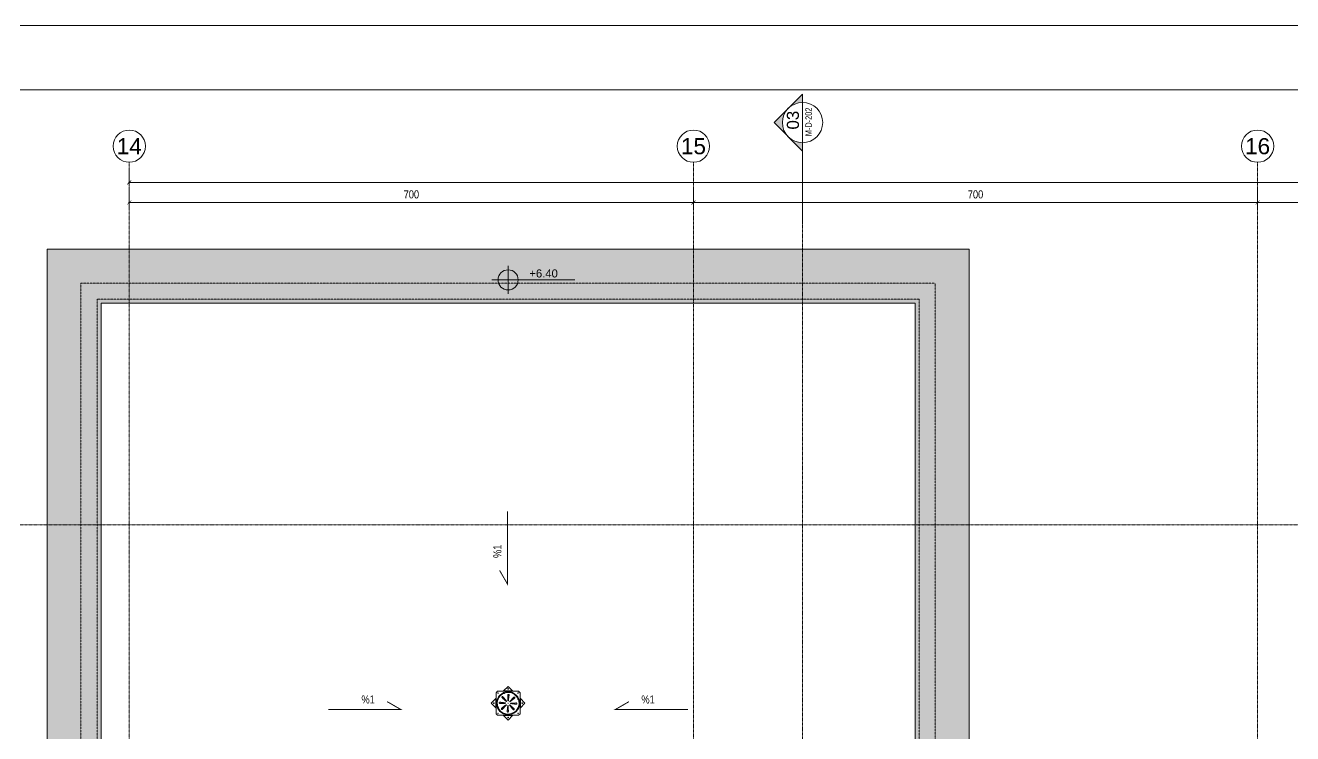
# Model space of a CAD drawing. Extents: x -1439 to 23780, y -1362 to 4476.
# Drawn here: x 18929 to 20501, y 3326 to 4205 of the extents above; entities that cross this region are included whole.
import ezdxf
from ezdxf.enums import TextEntityAlignment as Align

# ---------------------------------------------------------------- set-up
doc = ezdxf.new("R2010")
doc.units = 0
doc.header["$MEASUREMENT"] = 0
for name, pattern in [('Audi$0$DASHDOT2', [0.5, 0.25, -0.125, 0, -0.125]), ('Audi$0$DOT2', [0.125, 0, -0.125]), ('Audi$0$HIDDEN', [0.375, 0.25, -0.125])]:
    doc.linetypes.add(name, pattern=pattern)
doc.layers.get('0').update_dxf_attribs({"color": 9, "lineweight": 9})
doc.layers.get('Defpoints').update_dxf_attribs({"color": 9, "lineweight": 9})
for name, color, linetype, lineweight in [('Audi$0$06D', 8, 'Continuous', 9), ('Audi$0$20', 8, 'Audi$0$DOT2', 9), ('Audi$0$21', 8, 'Continuous', 9), ('Audi$0$24', 8, 'Audi$0$DASHDOT2', 9), ('Audi$0$25', 8, 'Continuous', 9)]:
    doc.layers.add(name, color=color, linetype=linetype, lineweight=lineweight)
doc.layers.add('Audi$0$40A', color=8, linetype='Continuous', lineweight=9, plot=False)
doc.styles.add('Audi$0$Arial', font='arial.ttf', dxfattribs={"height": 2.5})
doc.styles.add('Audi$0$MuuM_TEXT-ITALIC', font='ARIALNI.TTF')
doc.styles.add('Audi$0$MuuM_TEXT-STANDART', font='ARIALN.TTF')
doc.dimstyles.new('Audi$0$MuuM_DIM50', dxfattribs={"dimscale": 5, "dimtxt": 2, "dimasz": 1, "dimexe": 1, "dimexo": 1, "dimgap": 1, "dimtad": 1, "dimdec": 1, "dimrnd": 0.5, "dimdsep": 46, "dimtxsty": 'Audi$0$MuuM_TEXT-STANDART', "dimblk": 'Audi$0$_ArchTick', "dimcen": 0, "dimdle": 0.15, "dimclrd": 256, "dimclre": 256, "dimclrt": 256, "dimadec": 0, "dimazin": 0, "dimtfac": 5, "dimtdec": 1, "dimtix": 1, "dimtmove": 2, "dimatfit": 3, "dimldrblk": 'Audi$0$_Dot', "dimfxl": 3, "dimfxlon": 1, "dimtolj": 1, "dimlwd": -1, "dimlwe": -1, "dimarcsym": 0})

# ---------------------------------------------------------------- blocks, each defined once
blk = doc.blocks.new('Audi$0$p-suzgec')
at = {"ltscale": 25}
for p, q in [((-5.9, 15.2), (-0.2, 20.9)), ((-0.2, 20.9), (5.4, 15.2)), ((-21.1, 0), (-15.5, 5.7)), ((-15.5, -5.7), (-21.1, 0)), ((-15.5, 5.7), (-15.2, 5.9)), ((-15.5, -5.7), (-15.5, 5.7)), ((-13.2, 15), (-15.2, 13)), ((-15.2, 13), (-15.2, -13)), ((12.8, 15), (-13.2, 15)), ((-10.5, 1.2), (-3.4, 0.3)), ((-6.1, 15), (-5.9, 15.2)), ((-5.9, 12.3), (-6, 12.5)), ((-5.9, 15.2), (5.4, 15.2)), ((-5.8, 12), (-5.9, 12.3)), ((-5.1, 12.9), (-5, 12.7)), ((-5, 12.7), (-4.8, 12.4)), ((-3.3, 0.2), (-3.4, 0.3)), ((-0.2, 0), (-0.5, 0)), ((-0.2, 0), (-0.2, 0.2)), ((-0.2, 0), (0, 0)), ((-0.2, 0), (-0.2, -0.2)), ((0.9, 10.2), (0, 3.1)), ((0, 3), (0, 3.1)), ((5.4, 15.2), (5.6, 15)), ((12.1, 5.6), (12.3, 5.7)), ((12.6, 4.8), (12.5, 4.7)), ((14.8, 13), (12.8, 15)), ((14.8, -13), (14.8, 13)), ((14.8, 5.9), (15, 5.7)), ((15, 5.7), (15, -5.7)), ((15, 5.7), (20.6, 0)), ((20.6, 0), (15, -5.7)), ((-15.2, -5.9), (-15.5, -5.7)), ((-15.2, -13), (-13.2, -15)), ((-13.2, -15), (12.8, -15)), ((-13.1, -4.8), (-13, -4.7)), ((-13, -4.7), (-12.6, -4.6)), ((-12.6, -5.6), (-12.8, -5.7)), ((-12.2, -5.5), (-12.6, -5.6)), ((-5.9, -15.2), (-6.1, -15)), ((5.4, -15.2), (-5.9, -15.2)), ((-0.2, -20.9), (-5.9, -15.2)), ((-1.4, -10.2), (-0.5, -3.1)), ((-0.5, -3), (-0.5, -3.1)), ((5.4, -15.2), (-0.2, -20.9)), ((2.8, -0.2), (2.9, -0.3)), ((10, -1.2), (2.9, -0.3)), ((4.5, -12.7), (4.3, -12.4)), ((4.6, -12.9), (4.5, -12.7)), ((5.3, -12), (5.4, -12.3)), ((5.4, -12.3), (5.5, -12.5)), ((5.6, -15), (5.4, -15.2)), ((12.8, -15), (14.8, -13)), ((15, -5.7), (14.8, -5.9))]:
    blk.add_line(p, q, dxfattribs=at)
for centre, radius in [((-0.2, 17.7), 0.4), ((-0.2, 17.7), 0.358), ((-17.9, 0), 0.4), ((-17.9, 0), 0.358), ((-0.2, 0), 14.3), ((-12.8, 12.5), 0.3), ((12.2, 12.5), 0.3), ((17.4, 0), 0.4), ((17.4, 0), 0.358), ((-12.8, -12.5), 0.3), ((12.2, -12.5), 0.3), ((-0.2, -17.7), 0.4), ((-0.2, -17.7), 0.358)]:
    blk.add_circle(centre, radius, dxfattribs=at)
for radius, start, end in [(13.5, 114.6147, 200.3853), (13.8, 110.4176, 114.5824), (13.7, 110.4084, 114.5916), (13.3, 110.3378, 114.6622), (13.2, 110.3292, 114.6708), (13.5, 24.6147, 110.3853), (13.6, 294.6147, 20.3853), (13.2, 20.3292, 24.6708), (13.3, 20.3378, 24.6622), (13.7, 20.4084, 24.5916), (13.8, 20.4176, 24.5824), (13.7, 200.4084, 204.5916), (13.8, 200.4176, 204.5824), (13.3, 200.3378, 204.6622), (13.2, 200.3292, 204.6708), (13.5, 204.6147, 290.3853), (13.2, 290.3292, 294.6708), (13.3, 290.3378, 294.6622), (13.7, 290.4084, 294.5916), (13.8, 290.4176, 294.5824)]:
    blk.add_arc((-0.2, 0), radius, start, end, dxfattribs=at)
for points, knots in [([(-10.5, -0.3), (-10.6, -0.3), (-10.7, -0.3), (-10.9, -0.2), (-11, -0.2), (-11.1, 0), (-11.2, 0.1), (-11.2, 0.3), (-11.2, 0.4), (-11.2, 0.6), (-11.2, 0.7), (-11.1, 0.9), (-11.1, 1), (-10.9, 1.1), (-10.8, 1.1), (-10.6, 1.2), (-10.5, 1.2), (-10.4, 1.2)], [2.169268, 2.169268, 2.169268, 2.169268, 2.468107, 2.468107, 2.768207, 2.768207, 3.065525, 3.065525, 3.362844, 3.362844, 3.660162, 3.660162, 3.95748, 3.95748, 4.257581, 4.257581, 4.55635, 4.55635, 4.55635, 4.55635]), ([(-7.7, 7), (-7.8, 7.1), (-7.8, 7.2), (-7.9, 7.4), (-7.9, 7.5), (-7.9, 7.7), (-7.9, 7.8), (-7.8, 8), (-7.8, 8), (-7.6, 8.2), (-7.5, 8.2), (-7.3, 8.3), (-7.2, 8.3), (-7, 8.3), (-6.9, 8.3), (-6.7, 8.2), (-6.6, 8.1), (-6.6, 8)], [2.169268, 2.169268, 2.169268, 2.169268, 2.468107, 2.468107, 2.768207, 2.768207, 3.065525, 3.065525, 3.362844, 3.362844, 3.660162, 3.660162, 3.95748, 3.95748, 4.257581, 4.257581, 4.55635, 4.55635, 4.55635, 4.55635]), ([(-3.5, 0.4), (-3.5, 0.4), (-3.5, 0.4), (-3.5, 0.4), (-3.4, 0.4), (-3.4, 0.4), (-3.4, 0.3), (-3.3, 0.3), (-3.3, 0.3), (-3.3, 0.3), (-3.3, 0.2), (-3.2, 0.2), (-3.2, 0.1), (-3.3, 0.1), (-3.3, 0), (-3.3, 0), (-3.3, -0.1), (-3.4, -0.1), (-3.4, -0.1), (-3.5, -0.1), (-3.5, -0.1), (-3.5, -0.1), (-3.5, -0.1)], [-0.0013985, -0.0013985, -0.0013985, -0.0013985, 0, 0, 0, 0.0909291, 0.0909291, 0.1818582, 0.1818582, 0.2711248, 0.2711248, 0.3603915, 0.3603915, 0.4496581, 0.4496581, 0.5389247, 0.5389247, 0.6298538, 0.6298538, 0.7207829, 0.7207829, 0.7401198, 0.7401198, 0.7401198, 0.7401198]), ([(-2.2, 2.6), (-2.2, 2.6), (-2.2, 2.6), (-2.2, 2.6), (-2.2, 2.5), (-2.2, 2.5), (-2.2, 2.4), (-2.2, 2.4), (-2.2, 2.3), (-2.2, 2.3), (-2.2, 2.3), (-2.3, 2.2), (-2.3, 2.2), (-2.3, 2.2), (-2.4, 2.2), (-2.4, 2.1), (-2.5, 2.1), (-2.5, 2.2), (-2.6, 2.2), (-2.6, 2.2), (-2.6, 2.2), (-2.6, 2.2), (-2.6, 2.2)], [-0.0013985, -0.0013985, -0.0013985, -0.0013985, 0, 0, 0, 0.0909291, 0.0909291, 0.1818582, 0.1818582, 0.2711248, 0.2711248, 0.3603915, 0.3603915, 0.4496581, 0.4496581, 0.5389247, 0.5389247, 0.6298538, 0.6298538, 0.7207829, 0.7207829, 0.7401198, 0.7401198, 0.7401198, 0.7401198]), ([(-0.6, 10.2), (-0.6, 10.3), (-0.5, 10.4), (-0.5, 10.6), (-0.4, 10.7), (-0.3, 10.8), (-0.2, 10.9), (0, 11), (0.1, 11), (0.3, 11), (0.4, 11), (0.6, 10.9), (0.7, 10.8), (0.8, 10.7), (0.9, 10.6), (0.9, 10.4), (1, 10.3), (0.9, 10.2)], [2.169268, 2.169268, 2.169268, 2.169268, 2.468107, 2.468107, 2.768207, 2.768207, 3.065525, 3.065525, 3.362844, 3.362844, 3.660162, 3.660162, 3.95748, 3.95748, 4.257581, 4.257581, 4.55635, 4.55635, 4.55635, 4.55635]), ([(0.1, 3.2), (0.1, 3.2), (0.1, 3.2), (0.1, 3.2), (0.1, 3.2), (0.1, 3.2), (0.1, 3.1), (0.1, 3.1), (0, 3), (0, 3), (-0.1, 3), (-0.1, 3), (-0.2, 3), (-0.2, 3), (-0.2, 3), (-0.3, 3), (-0.3, 3.1), (-0.3, 3.1), (-0.4, 3.2), (-0.4, 3.2), (-0.4, 3.2), (-0.4, 3.3), (-0.4, 3.3)], [-0.0013985, -0.0013985, -0.0013985, -0.0013985, 0, 0, 0, 0.0909291, 0.0909291, 0.1818582, 0.1818582, 0.2711248, 0.2711248, 0.3603915, 0.3603915, 0.4496581, 0.4496581, 0.5389247, 0.5389247, 0.6298538, 0.6298538, 0.7207829, 0.7207829, 0.7401198, 0.7401198, 0.7401198, 0.7401198]), ([(2.3, 2), (2.3, 2), (2.3, 2), (2.3, 2), (2.3, 2), (2.2, 2), (2.2, 1.9), (2.2, 1.9), (2.1, 1.9), (2.1, 2), (2, 2), (2, 2), (1.9, 2), (1.9, 2.1), (1.9, 2.1), (1.9, 2.2), (1.9, 2.2), (1.9, 2.3), (1.9, 2.3), (1.9, 2.3), (2, 2.4), (2, 2.4), (2, 2.4)], [-0.0013985, -0.0013985, -0.0013985, -0.0013985, 0, 0, 0, 0.0909291, 0.0909291, 0.1818582, 0.1818582, 0.2711248, 0.2711248, 0.3603915, 0.3603915, 0.4496581, 0.4496581, 0.5389247, 0.5389247, 0.6298538, 0.6298538, 0.7207829, 0.7207829, 0.7401198, 0.7401198, 0.7401198, 0.7401198]), ([(3, -0.4), (3, -0.4), (3, -0.4), (3, -0.4), (2.9, -0.4), (2.9, -0.4), (2.9, -0.3), (2.8, -0.3), (2.8, -0.3), (2.8, -0.3), (2.8, -0.2), (2.7, -0.2), (2.7, -0.1), (2.8, -0.1), (2.8, 0), (2.8, 0), (2.8, 0.1), (2.9, 0.1), (2.9, 0.1), (3, 0.1), (3, 0.1), (3, 0.1), (3, 0.1)], [-0.0013985, -0.0013985, -0.0013985, -0.0013985, 0, 0, 0, 0.0909291, 0.0909291, 0.1818582, 0.1818582, 0.2711248, 0.2711248, 0.3603915, 0.3603915, 0.4496581, 0.4496581, 0.5389247, 0.5389247, 0.6298538, 0.6298538, 0.7207829, 0.7207829, 0.7401198, 0.7401198, 0.7401198, 0.7401198]), ([(6.8, 7.4), (6.8, 7.5), (6.9, 7.6), (7.1, 7.7), (7.2, 7.7), (7.4, 7.7), (7.5, 7.7), (7.7, 7.6), (7.8, 7.5), (7.9, 7.4), (8, 7.3), (8.1, 7.1), (8.1, 7), (8, 6.8), (8, 6.7), (7.9, 6.5), (7.8, 6.4), (7.8, 6.3)], [2.169268, 2.169268, 2.169268, 2.169268, 2.468107, 2.468107, 2.768207, 2.768207, 3.065525, 3.065525, 3.362844, 3.362844, 3.660162, 3.660162, 3.95748, 3.95748, 4.257581, 4.257581, 4.55635, 4.55635, 4.55635, 4.55635]), ([(10, 0.3), (10.1, 0.3), (10.2, 0.3), (10.4, 0.2), (10.5, 0.2), (10.6, 0), (10.7, -0.1), (10.7, -0.3), (10.7, -0.4), (10.7, -0.6), (10.7, -0.7), (10.6, -0.9), (10.6, -1), (10.4, -1.1), (10.3, -1.1), (10.1, -1.2), (10, -1.2), (9.9, -1.2)], [2.169268, 2.169268, 2.169268, 2.169268, 2.468107, 2.468107, 2.768207, 2.768207, 3.065525, 3.065525, 3.362844, 3.362844, 3.660162, 3.660162, 3.95748, 3.95748, 4.257581, 4.257581, 4.55635, 4.55635, 4.55635, 4.55635]), ([(-7.3, -7.4), (-7.3, -7.5), (-7.4, -7.6), (-7.6, -7.7), (-7.7, -7.7), (-7.9, -7.7), (-8, -7.7), (-8.2, -7.6), (-8.3, -7.5), (-8.4, -7.4), (-8.5, -7.3), (-8.6, -7.1), (-8.6, -7), (-8.5, -6.8), (-8.5, -6.7), (-8.4, -6.5), (-8.3, -6.4), (-8.3, -6.3)], [2.169268, 2.169268, 2.169268, 2.169268, 2.468107, 2.468107, 2.768207, 2.768207, 3.065525, 3.065525, 3.362844, 3.362844, 3.660162, 3.660162, 3.95748, 3.95748, 4.257581, 4.257581, 4.55635, 4.55635, 4.55635, 4.55635]), ([(-2.8, -2), (-2.8, -2), (-2.8, -2), (-2.8, -2), (-2.8, -2), (-2.7, -2), (-2.7, -1.9), (-2.7, -1.9), (-2.6, -1.9), (-2.6, -2), (-2.5, -2), (-2.5, -2), (-2.4, -2), (-2.4, -2.1), (-2.4, -2.1), (-2.4, -2.2), (-2.4, -2.2), (-2.4, -2.3), (-2.4, -2.3), (-2.4, -2.3), (-2.5, -2.4), (-2.5, -2.4), (-2.5, -2.4)], [-0.0013985, -0.0013985, -0.0013985, -0.0013985, 0, 0, 0, 0.0909291, 0.0909291, 0.1818582, 0.1818582, 0.2711248, 0.2711248, 0.3603915, 0.3603915, 0.4496581, 0.4496581, 0.5389247, 0.5389247, 0.6298538, 0.6298538, 0.7207829, 0.7207829, 0.7401198, 0.7401198, 0.7401198, 0.7401198]), ([(0.1, -10.2), (0.1, -10.3), (0, -10.4), (0, -10.6), (-0.1, -10.7), (-0.2, -10.8), (-0.3, -10.9), (-0.5, -11), (-0.6, -11), (-0.8, -11), (-0.9, -11), (-1.1, -10.9), (-1.2, -10.8), (-1.3, -10.7), (-1.4, -10.6), (-1.4, -10.4), (-1.5, -10.3), (-1.4, -10.2)], [2.169268, 2.169268, 2.169268, 2.169268, 2.468107, 2.468107, 2.768207, 2.768207, 3.065525, 3.065525, 3.362844, 3.362844, 3.660162, 3.660162, 3.95748, 3.95748, 4.257581, 4.257581, 4.55635, 4.55635, 4.55635, 4.55635]), ([(-0.6, -3.2), (-0.6, -3.2), (-0.6, -3.2), (-0.6, -3.2), (-0.6, -3.2), (-0.6, -3.2), (-0.6, -3.1), (-0.6, -3.1), (-0.5, -3), (-0.5, -3), (-0.4, -3), (-0.4, -3), (-0.4, -3), (-0.3, -3), (-0.3, -3), (-0.2, -3), (-0.2, -3.1), (-0.2, -3.1), (-0.2, -3.2), (-0.1, -3.2), (-0.1, -3.2), (-0.1, -3.3), (-0.1, -3.3)], [-0.0013985, -0.0013985, -0.0013985, -0.0013985, 0, 0, 0, 0.0909291, 0.0909291, 0.1818582, 0.1818582, 0.2711248, 0.2711248, 0.3603915, 0.3603915, 0.4496581, 0.4496581, 0.5389247, 0.5389247, 0.6298538, 0.6298538, 0.7207829, 0.7207829, 0.7401198, 0.7401198, 0.7401198, 0.7401198]), ([(1.7, -2.6), (1.7, -2.6), (1.7, -2.6), (1.7, -2.6), (1.7, -2.5), (1.7, -2.5), (1.7, -2.4), (1.7, -2.4), (1.7, -2.3), (1.7, -2.3), (1.7, -2.3), (1.8, -2.2), (1.8, -2.2), (1.8, -2.2), (1.9, -2.2), (1.9, -2.1), (2, -2.1), (2, -2.2), (2.1, -2.2), (2.1, -2.2), (2.1, -2.2), (2.1, -2.2), (2.1, -2.2)], [-0.0013985, -0.0013985, -0.0013985, -0.0013985, 0, 0, 0, 0.0909291, 0.0909291, 0.1818582, 0.1818582, 0.2711248, 0.2711248, 0.3603915, 0.3603915, 0.4496581, 0.4496581, 0.5389247, 0.5389247, 0.6298538, 0.6298538, 0.7207829, 0.7207829, 0.7401198, 0.7401198, 0.7401198, 0.7401198]), ([(7.2, -7), (7.3, -7.1), (7.3, -7.2), (7.4, -7.4), (7.4, -7.5), (7.4, -7.7), (7.4, -7.8), (7.3, -8), (7.3, -8), (7.1, -8.2), (7, -8.2), (6.8, -8.3), (6.7, -8.3), (6.5, -8.3), (6.4, -8.3), (6.2, -8.2), (6.1, -8.1), (6.1, -8)], [2.169268, 2.169268, 2.169268, 2.169268, 2.468107, 2.468107, 2.768207, 2.768207, 3.065525, 3.065525, 3.362844, 3.362844, 3.660162, 3.660162, 3.95748, 3.95748, 4.257581, 4.257581, 4.55635, 4.55635, 4.55635, 4.55635])]:
    blk.add_open_spline(points, degree=3, knots=knots, dxfattribs=at)
for points, weights in [([(-10.4, 1.2), (-5.1, 0.6), (-3.5, 0.4)], [1.04357122072, 1.19470433147, 1]), ([(-2.6, 2.2), (-3.9, 3.4), (-7.7, 7)], [1, 1.19289012244, 1.04336959178]), ([(-6.6, 8), (-3.3, 3.9), (-2.2, 2.6)], [1.04357122128, 1.19470433435, 1]), ([(-0.4, 3.3), (-0.4, 4.9), (-0.6, 10.2)], [1, 1.1928901223, 1.04336959175]), ([(0.9, 10.2), (0.3, 4.9), (0.1, 3.2)], [1.04357122043, 1.19470432993, 1]), ([(2, 2.4), (3.1, 3.6), (6.8, 7.4)], [1, 1.19289012017, 1.04336959134]), ([(7.8, 6.3), (3.6, 3), (2.3, 2)], [1.04357122006, 1.19470432802, 1]), ([(11.7, 5.5), (11.9, 5.6), (12.1, 5.6)], [1.02554744525, 1.0127799804, 1]), ([(12.5, 4.7), (12.3, 4.7), (12.1, 4.6)], [1, 1.0127799804, 1.02554744526]), ([(-3.5, -0.1), (-5.2, -0.2), (-10.5, -0.3)], [1, 1.19289012449, 1.04336959218]), ([(-8.3, -6.3), (-4.1, -3), (-2.8, -2)], [1.04357122094, 1.1947043326, 1]), ([(-2.5, -2.4), (-3.6, -3.6), (-7.3, -7.4)], [1, 1.19289012327, 1.04336959194]), ([(-1.4, -10.2), (-0.8, -4.9), (-0.6, -3.2)], [1.04357122103, 1.19470433305, 1]), ([(-0.1, -3.3), (-0.1, -4.9), (0.1, -10.2)], [1, 1.19289011339, 1.04336959002]), ([(6.1, -8), (2.8, -3.9), (1.7, -2.6)], [1.04357121982, 1.19470432681, 1]), ([(2.1, -2.2), (3.4, -3.4), (7.2, -7)], [1, 1.19289011781, 1.04336959088])]:
    blk.add_rational_spline(points, weights, degree=2, dxfattribs=at)
for points, weights, knots in [([(3, 0.1), (3.5, 0.1), (6, 0.2), (10, 0.3)], [4.14064799907, 3.56700040162, 2.15953650571, 1.32480586323], [27.48414514, 27.48414514, 27.48414514, 27.50397367, 27.53272487, 27.53272487, 27.53272487]), ([(9.9, -1.2), (7.9, -1), (4.7, -0.6), (3.3, -0.4), (3, -0.4)], [1.32476723726, 1.64485472039, 2.71311941379, 3.81141839734, 4.16242382948], [0.00590224, 0.00590224, 0.00590224, 0.01753913, 0.04477222, 0.05758123, 0.05758123, 0.05758123])]:
    blk.add_rational_spline(points, weights, degree=2, knots=knots, dxfattribs=at)
blk = doc.blocks.new('Audi$0$0_elevationtarget-p-bk')
h = blk.add_hatch(color=254)
h.paths.add_polyline_path([(2.5, 0, 0.414214), (0, 2.5), (0, 0)])
h.paths.add_polyline_path([(0, 0), (-2.5, 0, 0.414214), (0, -2.5)])
blk.add_line((0, -3.5), (0, 3.5))
blk.add_lwpolyline([(16.6, 0), (-4, 0)])
blk.add_circle((0, 0), 2.5)
at = {"style": 'Audi$0$Arial'}
blk.add_attdef('BITMISKOT', text='', height=2, dxfattribs=at).set_placement((4.5, 0), align=Align.BOTTOM_LEFT)
at = {"style": 'Audi$0$MuuM_TEXT-ITALIC'}
blk.add_attdef('FINISHINGFLOORLEVEL', text='', height=2, dxfattribs=at).set_placement((4.5, -0.59), align=Align.TOP_LEFT)
blk = doc.blocks.new('Audi$0$0_aks')
at = {"linetype": 'Continuous'}
blk.add_circle((0, 0), 2, dxfattribs=at)
at = {"style": 'Audi$0$Arial'}
blk.add_attdef('AKS', text='', height=2, dxfattribs=at).set_placement((0, 0), align=Align.MIDDLE_CENTER)
blk = doc.blocks.new('Audi$0$_ArchTick')
at = {"color": 0, "linetype": 'ByBlock', "const_width": 0.15}
blk.add_lwpolyline([(-0.5, -0.5), (0.5, 0.5)], dxfattribs=at)
blk = doc.blocks.new('*D507')
at = {"layer": 'Audi$0$25', "transparency": 16777216}
for p, q in [((-3500, 1240), (-3500, 1220)), ((0, 1240), (0, 1220)), ((-3500.8, 1225), (0.7, 1225))]:
    blk.add_line(p, q, dxfattribs=at)
at = {"layer": 'Defpoints', "color": 0, "transparency": 16777216}
for p in [(-3500, 1250), (0, 1250), (0, 1225)]:
    blk.add_point(p, dxfattribs=at)
at = {"layer": 'Audi$0$25', "transparency": 16777216, "xscale": 5, "yscale": 5, "zscale": 5, "rotation": 180}
blk.add_blockref('Audi$0$_ArchTick', (-3500, 1225), dxfattribs=at)
at = {"layer": 'Audi$0$25', "transparency": 16777216, "xscale": 5, "yscale": 5, "zscale": 5}
blk.add_blockref('Audi$0$_ArchTick', (0, 1225), dxfattribs=at)
at = {"layer": 'Audi$0$25', "transparency": 16777216, "insert": (-1750, 1235.1), "char_height": 10, "attachment_point": 5, "style": 'Audi$0$MuuM_TEXT-STANDART'}
blk.add_mtext('\\A1;3500', dxfattribs=at)
blk = doc.blocks.new('Audi$0$_Dot')
at = {"color": 0, "linetype": 'ByBlock', "lineweight": -2}
blk.add_line((-0.5, 0), (-1, 0), dxfattribs=at)
at = {"color": 0, "linetype": 'ByBlock', "const_width": 0.5}
blk.add_lwpolyline([(-0.25, 0, 1), (0.25, 0, 1)], format="xyb", close=True, dxfattribs=at)
blk = doc.blocks.new('*D510')
at = {"layer": 'Audi$0$25', "transparency": 16777216}
for p, q in [((-2100, 1215), (-2100, 1195)), ((-1400, 1215), (-1400, 1195)), ((-1399.2, 1200), (-2100.8, 1200))]:
    blk.add_line(p, q, dxfattribs=at)
at = {"layer": 'Defpoints', "color": 0, "transparency": 16777216}
for p in [(-2100, 1250), (-1400, 1250), (-2100, 1200)]:
    blk.add_point(p, dxfattribs=at)
at = {"layer": 'Audi$0$25', "transparency": 16777216, "xscale": 5, "yscale": 5, "zscale": 5, "rotation": 180}
blk.add_blockref('Audi$0$_ArchTick', (-2100, 1200), dxfattribs=at)
at = {"layer": 'Audi$0$25', "transparency": 16777216, "xscale": 5, "yscale": 5, "zscale": 5}
blk.add_blockref('Audi$0$_ArchTick', (-1400, 1200), dxfattribs=at)
at = {"layer": 'Audi$0$25', "transparency": 16777216, "insert": (-1750, 1210.1), "char_height": 10, "attachment_point": 5, "style": 'Audi$0$MuuM_TEXT-STANDART'}
blk.add_mtext('\\A1;700', dxfattribs=at)
blk = doc.blocks.new('*D500')
at = {"layer": 'Audi$0$25', "transparency": 16777216}
for p, q in [((-2800, 1215), (-2800, 1195)), ((-2100, 1215), (-2100, 1195)), ((-2099.2, 1200), (-2800.8, 1200))]:
    blk.add_line(p, q, dxfattribs=at)
at = {"layer": 'Defpoints', "color": 0, "transparency": 16777216}
for p in [(-2800, 1250), (-2100, 1250), (-2800, 1200)]:
    blk.add_point(p, dxfattribs=at)
at = {"layer": 'Audi$0$25', "transparency": 16777216, "xscale": 5, "yscale": 5, "zscale": 5, "rotation": 180}
blk.add_blockref('Audi$0$_ArchTick', (-2800, 1200), dxfattribs=at)
at = {"layer": 'Audi$0$25', "transparency": 16777216, "xscale": 5, "yscale": 5, "zscale": 5}
blk.add_blockref('Audi$0$_ArchTick', (-2100, 1200), dxfattribs=at)
at = {"layer": 'Audi$0$25', "transparency": 16777216, "insert": (-2450, 1210.1), "char_height": 10, "attachment_point": 5, "style": 'Audi$0$MuuM_TEXT-STANDART'}
blk.add_mtext('\\A1;700', dxfattribs=at)
blk = doc.blocks.new('*D501')
at = {"layer": 'Audi$0$25', "transparency": 16777216}
for p, q in [((-3500, 1215), (-3500, 1195)), ((-2800, 1215), (-2800, 1195)), ((-2799.2, 1200), (-3500.8, 1200))]:
    blk.add_line(p, q, dxfattribs=at)
at = {"layer": 'Defpoints', "color": 0, "transparency": 16777216}
for p in [(-3500, 1250), (-2800, 1250), (-3500, 1200)]:
    blk.add_point(p, dxfattribs=at)
at = {"layer": 'Audi$0$25', "transparency": 16777216, "xscale": 5, "yscale": 5, "zscale": 5, "rotation": 180}
blk.add_blockref('Audi$0$_ArchTick', (-3500, 1200), dxfattribs=at)
at = {"layer": 'Audi$0$25', "transparency": 16777216, "xscale": 5, "yscale": 5, "zscale": 5}
blk.add_blockref('Audi$0$_ArchTick', (-2800, 1200), dxfattribs=at)
at = {"layer": 'Audi$0$25', "transparency": 16777216, "insert": (-3150, 1210.1), "char_height": 10, "attachment_point": 5, "style": 'Audi$0$MuuM_TEXT-STANDART'}
blk.add_mtext('\\A1;700', dxfattribs=at)
blk = doc.blocks.new('Audi$0$0_buildingsection')
h = blk.add_hatch(color=256)
h.paths.add_polyline_path([(7.07, 0), (0, 7.07), (-7.07, 0)])
h.paths.add_polyline_path([(5, 0, 1), (-5, 0)], flags=16)
for points in [[(7.07, 0), (0, 7.07), (-7.07, 0), (25, 0)], [(7.07, 0), (0, 7.07), (-7.07, 0), (7.07, 0)]]:
    blk.add_lwpolyline(points)
blk.add_circle((0, 0), 5)
at = {"style": 'Audi$0$Arial'}
blk.add_attdef('KESITADI', text='', height=3, dxfattribs=at).set_placement((0, 0), align=Align.BOTTOM_CENTER)
blk.add_attdef('PAFTAADI', text='', height=2, dxfattribs=at).set_placement((0, -0.5), align=Align.TOP_CENTER)
blk = doc.blocks.new('Audi$0$P-AKS_AUDI')
at = {"layer": 'Audi$0$21', "linetype": 'Audi$0$DASHDOT2'}
blk.add_lwpolyline([(-2664.62, -2580.53), (-2664.62, 1229.1)], dxfattribs=at)
at = {"layer": 'Audi$0$24'}
for points in [[(-3500, -2590), (-3500, 1250)], [(-2800, -2590), (-2800, 1250)], [(-2100, -2590), (-2100, 1250)], [(-3840, 800), (360, 800)]]:
    blk.add_lwpolyline(points, dxfattribs=at)
at = {"layer": 'Audi$0$21'}
ref = blk.add_blockref('Audi$0$0_buildingsection', (-2664.62, 1299.31), dxfattribs=dict(at, xscale=-5, yscale=5, zscale=5, rotation=90))
ref.add_attrib('KESITADI', '03', dxfattribs={"layer": '0', "height": 15, "rotation": 90, "style": 'Audi$0$Arial'}).set_placement((-2664.62, 1302.29), align=Align.BOTTOM_CENTER)
ref.add_attrib('PAFTAADI', 'M-D-202', dxfattribs={"layer": '0', "height": 8, "rotation": 90, "style": 'Audi$0$MuuM_TEXT-STANDART', "width": 0.8}).set_placement((-2650.78, 1300.12), align=Align.BOTTOM_CENTER)
at = {"layer": 'Audi$0$24', "xscale": 10, "yscale": 10, "zscale": 10}
for p, values in [((-3500, 1270), {'AKS': '14'}), ((-2800, 1270), {'AKS': '15'}), ((-2100, 1270), {'AKS': '16'})]:
    blk.add_blockref('Audi$0$0_aks', p, dxfattribs=at).add_auto_attribs(values)
at = {"layer": 'Audi$0$25'}
for base, p1, p2, picture, middle in [((0, 1225), (-3500, 1250), (0, 1250), '*D507', (-1750, 1235.11)), ((-3500, 1200), (-2800, 1250), (-3500, 1250), '*D501', (-3150, 1210.11)), ((-2800, 1200), (-2100, 1250), (-2800, 1250), '*D500', (-2450, 1210.11)), ((-2100, 1200), (-1400, 1250), (-2100, 1250), '*D510', (-1750, 1210.11))]:
    dim = blk.add_linear_dim(base=base, p1=p1, p2=p2, dimstyle='Audi$0$MuuM_DIM50', dxfattribs=at)
    dim.commit()
    dim.dimension.update_dxf_attribs({"geometry": picture, "text_midpoint": middle})
blk = doc.blocks.new('Audi$0$ÇATI KATI PLANI')
at = {"layer": 'Audi$0$24'}
blk.add_blockref('Audi$0$P-AKS_AUDI', (22557.5, 2785), dxfattribs=at)

msp = doc.modelspace()

# ---------------------------------------------------------------- hatches: boundary and pattern name
h = msp.add_hatch(color=254)
h.dxf.hatch_style = 1
h.paths.add_polyline_path([(19022.5, 2865), (18955.5, 2865), (18955.5, 3927), (20099.5, 3927), (20099.5, 2865), (20032.5, 2865), (20032.5, 3860), (19022.5, 3860)])

# ---------------------------------------------------------------- linework, layer by layer
at = {"layer": 'Audi$0$06D'}
for points in [[(18957.5, 2865), (18955.5, 2865), (18955.5, 3927), (20099.5, 3927), (20099.5, 2867)], [(19022.5, 2867), (19022.5, 3860), (20032.5, 3860), (20032.5, 2867)]]:
    msp.add_lwpolyline(points, dxfattribs=at)
at = {"layer": 'Audi$0$20', "linetype": 'Audi$0$HIDDEN'}
for points in [[(18997.5, 2867), (18997.5, 3270), (18997.5, 3885), (20057.5, 3885), (20057.5, 2867)], [(19017.5, 2867), (19017.5, 3270), (19017.5, 3865), (20037.5, 3865), (20037.5, 2867)]]:
    msp.add_lwpolyline(points, dxfattribs=at)
at = {"layer": 'Audi$0$21', "const_width": 1.2}
for points in [[(19526.62, 3601.66), (19526.62, 3511.66), (19516.93, 3528.43)], [(19304.31, 3355.75), (19394.31, 3355.75), (19377.54, 3365.43)], [(19750.69, 3355.75), (19660.69, 3355.75), (19677.46, 3365.43)]]:
    msp.add_lwpolyline(points, dxfattribs=at)
at = {"layer": 'Audi$0$40A'}
for points in [[(23780, 4205), (17835, 4205), (17835, 0), (23780, 0)], [(23240.06, 80), (17915, 80), (17915, 4125), (23240.06, 4125)]]:
    msp.add_lwpolyline(points, close=True, dxfattribs=at)

# ---------------------------------------------------------------- block references
msp.add_blockref('Audi$0$ÇATI KATI PLANI', (0, 0))
at = {"layer": 'Audi$0$06D'}
msp.add_blockref('Audi$0$p-suzgec', (19527.75, 3363.5), dxfattribs=at)
at = {"layer": 'Audi$0$21'}
ref = msp.add_blockref('Audi$0$0_elevationtarget-p-bk', (19527.5, 3889), dxfattribs=dict(at, xscale=5, yscale=5, zscale=5))
ref.add_attrib('BITMISKOT', ' +6.40', dxfattribs={"layer": '0', "height": 10, "style": 'Audi$0$Arial'}).set_placement((19550, 3889), align=Align.BOTTOM_LEFT)

# ---------------------------------------------------------------- texts
at = {"layer": 'Audi$0$21', "insert": (19509.19, 3543.86), "char_height": 10, "width": 119.8316, "attachment_point": 1, "rotation": 90, "style": 'Audi$0$MuuM_TEXT-STANDART'}
msp.add_mtext('%1', dxfattribs=at)
at = {"layer": 'Audi$0$21', "char_height": 10, "width": 119.8316, "style": 'Audi$0$MuuM_TEXT-STANDART'}
for insert, attachment_point in [((19362.1, 3373.17), 3), ((19692.9, 3373.17), 1)]:
    msp.add_mtext('%1', dxfattribs=dict(at, insert=insert, attachment_point=attachment_point))

doc.saveas('drawing.dxf')
